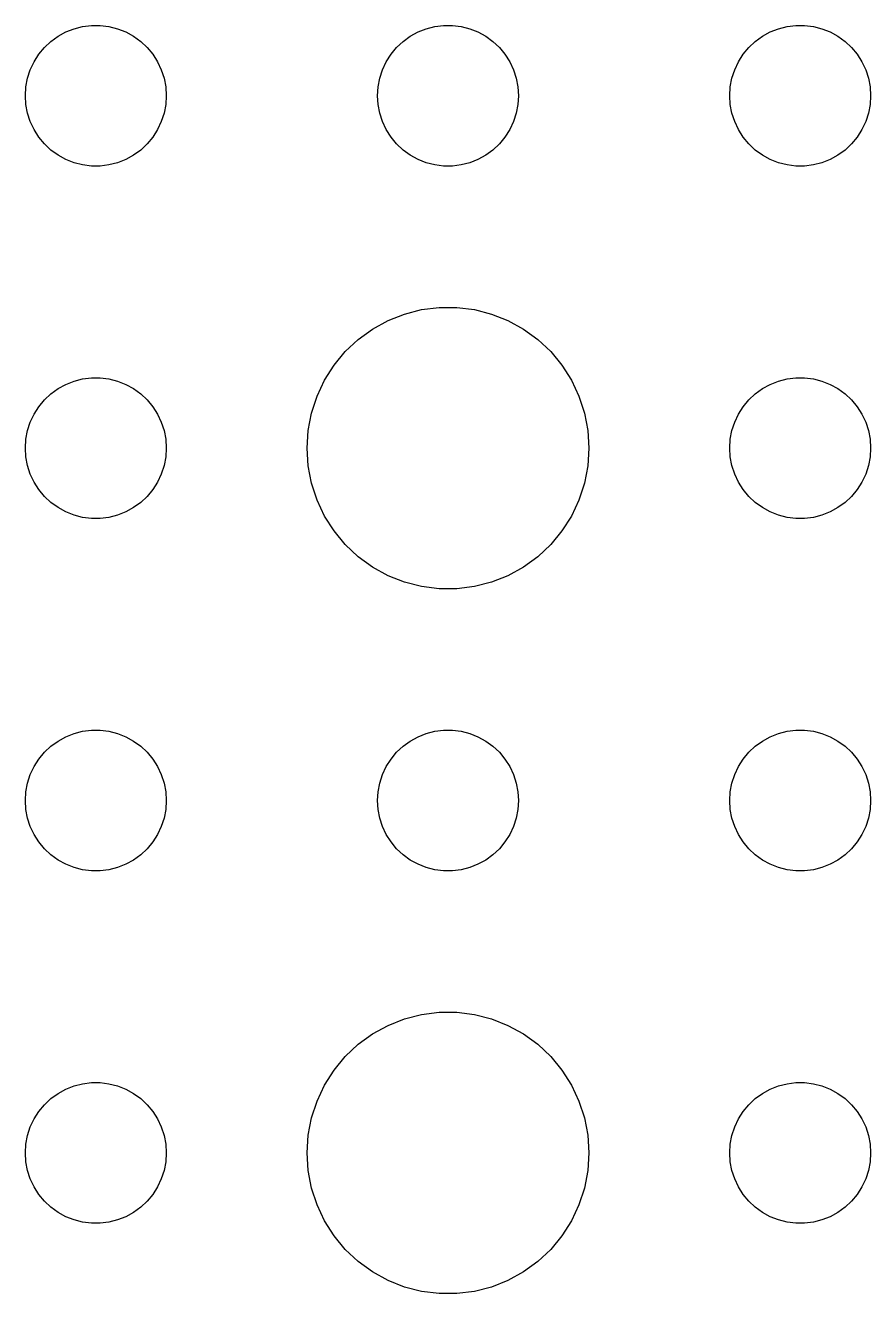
# Model space of a CAD drawing. Header units: metres. Extents: x -104 to 104, y -104 to 104.
# Drawn here: x -76.5 to -58.5, y 49.51 to 76.5 of the extents above; entities that cross this region are included whole.
import ezdxf

# ---------------------------------------------------------------- set-up
doc = ezdxf.new("R2010")
doc.units = ezdxf.units.M

msp = doc.modelspace()

# ---------------------------------------------------------------- linework, layer by layer
for p, q in [((-75.6387, 76.3572), (-75.4635, 76.4266)), ((-75.4635, 76.4266), (-75.2811, 76.4734)), ((-75.2811, 76.4734), (-75.0942, 76.497)), ((-75.0942, 76.497), (-74.9058, 76.497)), ((-74.9058, 76.497), (-74.7189, 76.4734)), ((-74.7189, 76.4734), (-74.5365, 76.4266)), ((-74.5365, 76.4266), (-74.3613, 76.3572)), ((-68.1387, 76.3572), (-67.9635, 76.4266)), ((-67.9635, 76.4266), (-67.7811, 76.4734)), ((-67.7811, 76.4734), (-67.5942, 76.497)), ((-67.5942, 76.497), (-67.4058, 76.497)), ((-67.4058, 76.497), (-67.2189, 76.4734)), ((-67.2189, 76.4734), (-67.0365, 76.4266)), ((-67.0365, 76.4266), (-66.8613, 76.3572)), ((-60.6387, 76.3572), (-60.4635, 76.4266)), ((-60.4635, 76.4266), (-60.2811, 76.4734)), ((-60.2811, 76.4734), (-60.0942, 76.497)), ((-60.0942, 76.497), (-59.9058, 76.497)), ((-59.9058, 76.497), (-59.7189, 76.4734)), ((-59.7189, 76.4734), (-59.5365, 76.4266)), ((-59.5365, 76.4266), (-59.3613, 76.3572)), ((-76.0934, 76.0268), (-75.9561, 76.1558)), ((-75.9561, 76.1558), (-75.8037, 76.2665)), ((-75.8037, 76.2665), (-75.6387, 76.3572)), ((-74.3613, 76.3572), (-74.1963, 76.2665)), ((-74.1963, 76.2665), (-74.0439, 76.1558)), ((-74.0439, 76.1558), (-73.9065, 76.0268)), ((-68.5934, 76.0268), (-68.4561, 76.1558)), ((-68.4561, 76.1558), (-68.3037, 76.2665)), ((-68.3037, 76.2665), (-68.1387, 76.3572)), ((-66.8613, 76.3572), (-66.6963, 76.2665)), ((-66.6963, 76.2665), (-66.5439, 76.1558)), ((-66.5439, 76.1558), (-66.4065, 76.0268)), ((-61.0934, 76.0268), (-60.9561, 76.1558)), ((-60.9561, 76.1558), (-60.8037, 76.2665)), ((-60.8037, 76.2665), (-60.6387, 76.3572)), ((-59.3613, 76.3572), (-59.1963, 76.2665)), ((-59.1963, 76.2665), (-59.0439, 76.1558)), ((-59.0439, 76.1558), (-58.9065, 76.0268)), ((-76.3145, 75.7226), (-76.2135, 75.8817)), ((-76.2135, 75.8817), (-76.0934, 76.0268)), ((-73.9065, 76.0268), (-73.7865, 75.8817)), ((-73.7865, 75.8817), (-73.6855, 75.7226)), ((-68.8145, 75.7226), (-68.7135, 75.8817)), ((-68.7135, 75.8817), (-68.5934, 76.0268)), ((-66.4065, 76.0268), (-66.2865, 75.8817)), ((-66.2865, 75.8817), (-66.1855, 75.7226)), ((-61.3145, 75.7226), (-61.2135, 75.8817)), ((-61.2135, 75.8817), (-61.0934, 76.0268)), ((-58.9065, 76.0268), (-58.7865, 75.8817)), ((-58.7865, 75.8817), (-58.6855, 75.7226)), ((-76.3947, 75.5522), (-76.3145, 75.7226)), ((-73.6855, 75.7226), (-73.6053, 75.5522)), ((-68.8947, 75.5522), (-68.8145, 75.7226)), ((-66.1855, 75.7226), (-66.1053, 75.5522)), ((-61.3947, 75.5522), (-61.3145, 75.7226)), ((-58.6855, 75.7226), (-58.6053, 75.5522)), ((-76.4882, 75.188), (-76.4529, 75.373)), ((-76.4529, 75.373), (-76.3947, 75.5522)), ((-73.6053, 75.5522), (-73.5471, 75.373)), ((-73.5471, 75.373), (-73.5118, 75.188)), ((-68.9882, 75.188), (-68.9529, 75.373)), ((-68.9529, 75.373), (-68.8947, 75.5522)), ((-66.1053, 75.5522), (-66.0471, 75.373)), ((-66.0471, 75.373), (-66.0118, 75.188)), ((-61.4882, 75.188), (-61.4529, 75.373)), ((-61.4529, 75.373), (-61.3947, 75.5522)), ((-58.6053, 75.5522), (-58.5471, 75.373)), ((-58.5471, 75.373), (-58.5118, 75.188)), ((-76.5, 75), (-76.4882, 75.188)), ((-73.5118, 75.188), (-73.5, 75)), ((-69, 75), (-68.9882, 75.188)), ((-66.0118, 75.188), (-66, 75)), ((-61.5, 75), (-61.4882, 75.188)), ((-58.5118, 75.188), (-58.5, 75)), ((-76.4882, 74.812), (-76.5, 75)), ((-76.4529, 74.627), (-76.4882, 74.812)), ((-73.5118, 74.812), (-73.5471, 74.627)), ((-73.5, 75), (-73.5118, 74.812)), ((-68.9882, 74.812), (-69, 75)), ((-68.9529, 74.627), (-68.9882, 74.812)), ((-66.0118, 74.812), (-66.0471, 74.627)), ((-66, 75), (-66.0118, 74.812)), ((-61.4882, 74.812), (-61.5, 75)), ((-61.4529, 74.627), (-61.4882, 74.812)), ((-58.5118, 74.812), (-58.5471, 74.627)), ((-58.5, 75), (-58.5118, 74.812)), ((-76.3947, 74.4478), (-76.4529, 74.627)), ((-73.5471, 74.627), (-73.6053, 74.4478)), ((-68.8947, 74.4478), (-68.9529, 74.627)), ((-66.0471, 74.627), (-66.1053, 74.4478)), ((-61.3947, 74.4478), (-61.4529, 74.627)), ((-58.5471, 74.627), (-58.6053, 74.4478)), ((-76.3145, 74.2774), (-76.3947, 74.4478)), ((-76.2135, 74.1183), (-76.3145, 74.2774)), ((-73.6855, 74.2774), (-73.7865, 74.1183)), ((-73.6053, 74.4478), (-73.6855, 74.2774)), ((-68.8145, 74.2774), (-68.8947, 74.4478)), ((-68.7135, 74.1183), (-68.8145, 74.2774)), ((-66.1855, 74.2774), (-66.2865, 74.1183)), ((-66.1053, 74.4478), (-66.1855, 74.2774)), ((-61.3145, 74.2774), (-61.3947, 74.4478)), ((-61.2135, 74.1183), (-61.3145, 74.2774)), ((-58.6855, 74.2774), (-58.7865, 74.1183)), ((-58.6053, 74.4478), (-58.6855, 74.2774)), ((-76.0934, 73.9732), (-76.2135, 74.1183)), ((-75.9561, 73.8442), (-76.0934, 73.9732)), ((-73.9065, 73.9732), (-74.0439, 73.8442)), ((-73.7865, 74.1183), (-73.9065, 73.9732)), ((-68.5934, 73.9732), (-68.7135, 74.1183)), ((-68.4561, 73.8442), (-68.5934, 73.9732)), ((-66.4065, 73.9732), (-66.5439, 73.8442)), ((-66.2865, 74.1183), (-66.4065, 73.9732)), ((-61.0934, 73.9732), (-61.2135, 74.1183)), ((-60.9561, 73.8442), (-61.0934, 73.9732)), ((-58.9065, 73.9732), (-59.0439, 73.8442)), ((-58.7865, 74.1183), (-58.9065, 73.9732)), ((-75.8037, 73.7335), (-75.9561, 73.8442)), ((-75.6387, 73.6428), (-75.8037, 73.7335)), ((-74.1963, 73.7335), (-74.3613, 73.6428)), ((-74.0439, 73.8442), (-74.1963, 73.7335)), ((-68.3037, 73.7335), (-68.4561, 73.8442)), ((-68.1387, 73.6428), (-68.3037, 73.7335)), ((-66.6963, 73.7335), (-66.8613, 73.6428)), ((-66.5439, 73.8442), (-66.6963, 73.7335)), ((-60.8037, 73.7335), (-60.9561, 73.8442)), ((-60.6387, 73.6428), (-60.8037, 73.7335)), ((-59.1963, 73.7335), (-59.3613, 73.6428)), ((-59.0439, 73.8442), (-59.1963, 73.7335)), ((-75.4635, 73.5734), (-75.6387, 73.6428)), ((-75.2811, 73.5266), (-75.4635, 73.5734)), ((-75.0942, 73.503), (-75.2811, 73.5266)), ((-74.9058, 73.503), (-75.0942, 73.503)), ((-74.7189, 73.5266), (-74.9058, 73.503)), ((-74.5365, 73.5734), (-74.7189, 73.5266)), ((-74.3613, 73.6428), (-74.5365, 73.5734)), ((-67.9635, 73.5734), (-68.1387, 73.6428)), ((-67.7811, 73.5266), (-67.9635, 73.5734)), ((-67.5942, 73.503), (-67.7811, 73.5266)), ((-67.4058, 73.503), (-67.5942, 73.503)), ((-67.2189, 73.5266), (-67.4058, 73.503)), ((-67.0365, 73.5734), (-67.2189, 73.5266)), ((-66.8613, 73.6428), (-67.0365, 73.5734)), ((-60.4635, 73.5734), (-60.6387, 73.6428)), ((-60.2811, 73.5266), (-60.4635, 73.5734)), ((-60.0942, 73.503), (-60.2811, 73.5266)), ((-59.9058, 73.503), (-60.0942, 73.503)), ((-59.7189, 73.5266), (-59.9058, 73.503)), ((-59.5365, 73.5734), (-59.7189, 73.5266)), ((-59.3613, 73.6428), (-59.5365, 73.5734)), ((-68.427, 70.3532), (-68.0621, 70.4469)), ((-68.0621, 70.4469), (-67.6884, 70.4941)), ((-67.6884, 70.4941), (-67.3116, 70.4941)), ((-67.3116, 70.4941), (-66.9379, 70.4469)), ((-66.9379, 70.4469), (-66.573, 70.3532)), ((-69.1075, 70.033), (-68.7773, 70.2145)), ((-68.7773, 70.2145), (-68.427, 70.3532)), ((-66.573, 70.3532), (-66.2227, 70.2145)), ((-66.2227, 70.2145), (-65.8925, 70.033)), ((-69.4123, 69.8115), (-69.1075, 70.033)), ((-65.8925, 70.033), (-65.5877, 69.8115)), ((-69.6869, 69.5536), (-69.4123, 69.8115)), ((-65.5877, 69.8115), (-65.3131, 69.5536)), ((-69.927, 69.2634), (-69.6869, 69.5536)), ((-65.3131, 69.5536), (-65.073, 69.2634)), ((-70.1289, 68.9453), (-69.927, 69.2634)), ((-65.073, 69.2634), (-64.8711, 68.9453)), ((-75.8037, 68.7665), (-75.6387, 68.8572)), ((-75.6387, 68.8572), (-75.4635, 68.9266)), ((-75.4635, 68.9266), (-75.2811, 68.9734)), ((-75.2811, 68.9734), (-75.0942, 68.997)), ((-75.0942, 68.997), (-74.9058, 68.997)), ((-74.9058, 68.997), (-74.7189, 68.9734)), ((-74.7189, 68.9734), (-74.5365, 68.9266)), ((-74.5365, 68.9266), (-74.3613, 68.8572)), ((-74.3613, 68.8572), (-74.1963, 68.7665)), ((-70.2893, 68.6044), (-70.1289, 68.9453)), ((-64.8711, 68.9453), (-64.7107, 68.6044)), ((-60.8037, 68.7665), (-60.6387, 68.8572)), ((-60.6387, 68.8572), (-60.4635, 68.9266)), ((-60.4635, 68.9266), (-60.2811, 68.9734)), ((-60.2811, 68.9734), (-60.0942, 68.997)), ((-60.0942, 68.997), (-59.9058, 68.997)), ((-59.9058, 68.997), (-59.7189, 68.9734)), ((-59.7189, 68.9734), (-59.5365, 68.9266)), ((-59.5365, 68.9266), (-59.3613, 68.8572)), ((-59.3613, 68.8572), (-59.1963, 68.7665)), ((-76.0934, 68.5268), (-75.9561, 68.6558)), ((-75.9561, 68.6558), (-75.8037, 68.7665)), ((-74.1963, 68.7665), (-74.0439, 68.6558)), ((-74.0439, 68.6558), (-73.9065, 68.5268)), ((-70.4057, 68.2461), (-70.2893, 68.6044)), ((-64.7107, 68.6044), (-64.5943, 68.2461)), ((-61.0934, 68.5268), (-60.9561, 68.6558)), ((-60.9561, 68.6558), (-60.8037, 68.7665)), ((-59.1963, 68.7665), (-59.0439, 68.6558)), ((-59.0439, 68.6558), (-58.9065, 68.5268)), ((-76.3145, 68.2226), (-76.2135, 68.3817)), ((-76.2135, 68.3817), (-76.0934, 68.5268)), ((-73.9065, 68.5268), (-73.7865, 68.3817)), ((-73.7865, 68.3817), (-73.6855, 68.2226)), ((-61.3145, 68.2226), (-61.2135, 68.3817)), ((-61.2135, 68.3817), (-61.0934, 68.5268)), ((-58.9065, 68.5268), (-58.7865, 68.3817)), ((-58.7865, 68.3817), (-58.6855, 68.2226)), ((-76.4529, 67.873), (-76.3947, 68.0522)), ((-76.3947, 68.0522), (-76.3145, 68.2226)), ((-73.6855, 68.2226), (-73.6053, 68.0522)), ((-73.6053, 68.0522), (-73.5471, 67.873)), ((-70.4763, 67.876), (-70.4057, 68.2461)), ((-64.5943, 68.2461), (-64.5237, 67.876)), ((-61.4529, 67.873), (-61.3947, 68.0522)), ((-61.3947, 68.0522), (-61.3145, 68.2226)), ((-58.6855, 68.2226), (-58.6053, 68.0522)), ((-58.6053, 68.0522), (-58.5471, 67.873)), ((-76.4882, 67.688), (-76.4529, 67.873)), ((-73.5471, 67.873), (-73.5118, 67.688)), ((-70.5, 67.5), (-70.4763, 67.876)), ((-64.5237, 67.876), (-64.5, 67.5)), ((-61.4882, 67.688), (-61.4529, 67.873)), ((-58.5471, 67.873), (-58.5118, 67.688)), ((-76.5, 67.5), (-76.4882, 67.688)), ((-76.4882, 67.312), (-76.5, 67.5)), ((-73.5118, 67.688), (-73.5, 67.5)), ((-73.5, 67.5), (-73.5118, 67.312)), ((-70.4763, 67.124), (-70.5, 67.5)), ((-64.5, 67.5), (-64.5237, 67.124)), ((-61.5, 67.5), (-61.4882, 67.688)), ((-61.4882, 67.312), (-61.5, 67.5)), ((-58.5118, 67.688), (-58.5, 67.5)), ((-58.5, 67.5), (-58.5118, 67.312)), ((-76.4529, 67.127), (-76.4882, 67.312)), ((-73.5118, 67.312), (-73.5471, 67.127)), ((-61.4529, 67.127), (-61.4882, 67.312)), ((-58.5118, 67.312), (-58.5471, 67.127)), ((-76.3947, 66.9478), (-76.4529, 67.127)), ((-76.3145, 66.7774), (-76.3947, 66.9478)), ((-73.6053, 66.9478), (-73.6855, 66.7774)), ((-73.5471, 67.127), (-73.6053, 66.9478)), ((-70.4057, 66.7539), (-70.4763, 67.124)), ((-64.5237, 67.124), (-64.5943, 66.7539)), ((-61.3947, 66.9478), (-61.4529, 67.127)), ((-61.3145, 66.7774), (-61.3947, 66.9478)), ((-58.6053, 66.9478), (-58.6855, 66.7774)), ((-58.5471, 67.127), (-58.6053, 66.9478)), ((-76.2135, 66.6183), (-76.3145, 66.7774)), ((-73.6855, 66.7774), (-73.7865, 66.6183)), ((-70.2893, 66.3956), (-70.4057, 66.7539)), ((-64.5943, 66.7539), (-64.7107, 66.3956)), ((-61.2135, 66.6183), (-61.3145, 66.7774)), ((-58.6855, 66.7774), (-58.7865, 66.6183)), ((-76.0934, 66.4732), (-76.2135, 66.6183)), ((-75.9561, 66.3442), (-76.0934, 66.4732)), ((-73.9065, 66.4732), (-74.0439, 66.3442)), ((-73.7865, 66.6183), (-73.9065, 66.4732)), ((-61.0934, 66.4732), (-61.2135, 66.6183)), ((-60.9561, 66.3442), (-61.0934, 66.4732)), ((-58.9065, 66.4732), (-59.0439, 66.3442)), ((-58.7865, 66.6183), (-58.9065, 66.4732)), ((-75.8037, 66.2335), (-75.9561, 66.3442)), ((-75.6387, 66.1428), (-75.8037, 66.2335)), ((-75.4635, 66.0734), (-75.6387, 66.1428)), ((-74.3613, 66.1428), (-74.5365, 66.0734)), ((-74.1963, 66.2335), (-74.3613, 66.1428)), ((-74.0439, 66.3442), (-74.1963, 66.2335)), ((-70.1289, 66.0547), (-70.2893, 66.3956)), ((-64.7107, 66.3956), (-64.8711, 66.0547)), ((-60.8037, 66.2335), (-60.9561, 66.3442)), ((-60.6387, 66.1428), (-60.8037, 66.2335)), ((-60.4635, 66.0734), (-60.6387, 66.1428)), ((-59.3613, 66.1428), (-59.5365, 66.0734)), ((-59.1963, 66.2335), (-59.3613, 66.1428)), ((-59.0439, 66.3442), (-59.1963, 66.2335)), ((-75.2811, 66.0266), (-75.4635, 66.0734)), ((-75.0942, 66.003), (-75.2811, 66.0266)), ((-74.9058, 66.003), (-75.0942, 66.003)), ((-74.7189, 66.0266), (-74.9058, 66.003)), ((-74.5365, 66.0734), (-74.7189, 66.0266)), ((-69.927, 65.7366), (-70.1289, 66.0547)), ((-64.8711, 66.0547), (-65.073, 65.7366)), ((-60.2811, 66.0266), (-60.4635, 66.0734)), ((-60.0942, 66.003), (-60.2811, 66.0266)), ((-59.9058, 66.003), (-60.0942, 66.003)), ((-59.7189, 66.0266), (-59.9058, 66.003)), ((-59.5365, 66.0734), (-59.7189, 66.0266)), ((-69.6869, 65.4464), (-69.927, 65.7366)), ((-65.073, 65.7366), (-65.3131, 65.4464)), ((-69.4123, 65.1885), (-69.6869, 65.4464)), ((-65.3131, 65.4464), (-65.5877, 65.1885)), ((-69.1075, 64.967), (-69.4123, 65.1885)), ((-65.5877, 65.1885), (-65.8925, 64.967)), ((-68.7773, 64.7855), (-69.1075, 64.967)), ((-68.427, 64.6468), (-68.7773, 64.7855)), ((-66.2227, 64.7855), (-66.573, 64.6468)), ((-65.8925, 64.967), (-66.2227, 64.7855)), ((-68.0621, 64.5531), (-68.427, 64.6468)), ((-67.6884, 64.5059), (-68.0621, 64.5531)), ((-66.9379, 64.5531), (-67.3116, 64.5059)), ((-66.573, 64.6468), (-66.9379, 64.5531)), ((-67.3116, 64.5059), (-67.6884, 64.5059)), ((-75.8037, 61.2665), (-75.6387, 61.3572)), ((-75.6387, 61.3572), (-75.4635, 61.4266)), ((-75.4635, 61.4266), (-75.2811, 61.4734)), ((-75.2811, 61.4734), (-75.0942, 61.497)), ((-75.0942, 61.497), (-74.9058, 61.497)), ((-74.9058, 61.497), (-74.7189, 61.4734)), ((-74.7189, 61.4734), (-74.5365, 61.4266)), ((-74.5365, 61.4266), (-74.3613, 61.3572)), ((-74.3613, 61.3572), (-74.1963, 61.2665)), ((-68.3037, 61.2665), (-68.1387, 61.3572)), ((-68.1387, 61.3572), (-67.9635, 61.4266)), ((-67.9635, 61.4266), (-67.7811, 61.4734)), ((-67.7811, 61.4734), (-67.5942, 61.497)), ((-67.5942, 61.497), (-67.4058, 61.497)), ((-67.4058, 61.497), (-67.2189, 61.4734)), ((-67.2189, 61.4734), (-67.0365, 61.4266)), ((-67.0365, 61.4266), (-66.8613, 61.3572)), ((-66.8613, 61.3572), (-66.6963, 61.2665)), ((-60.8037, 61.2665), (-60.6387, 61.3572)), ((-60.6387, 61.3572), (-60.4635, 61.4266)), ((-60.4635, 61.4266), (-60.2811, 61.4734)), ((-60.2811, 61.4734), (-60.0942, 61.497)), ((-60.0942, 61.497), (-59.9058, 61.497)), ((-59.9058, 61.497), (-59.7189, 61.4734)), ((-59.7189, 61.4734), (-59.5365, 61.4266)), ((-59.5365, 61.4266), (-59.3613, 61.3572)), ((-59.3613, 61.3572), (-59.1963, 61.2665)), ((-76.2135, 60.8817), (-76.0934, 61.0268)), ((-76.0934, 61.0268), (-75.9561, 61.1558)), ((-75.9561, 61.1558), (-75.8037, 61.2665)), ((-74.1963, 61.2665), (-74.0439, 61.1558)), ((-74.0439, 61.1558), (-73.9065, 61.0268)), ((-73.9065, 61.0268), (-73.7865, 60.8817)), ((-68.7135, 60.8817), (-68.5934, 61.0268)), ((-68.5934, 61.0268), (-68.4561, 61.1558)), ((-68.4561, 61.1558), (-68.3037, 61.2665)), ((-66.6963, 61.2665), (-66.5439, 61.1558)), ((-66.5439, 61.1558), (-66.4065, 61.0268)), ((-66.4065, 61.0268), (-66.2865, 60.8817)), ((-61.2135, 60.8817), (-61.0934, 61.0268)), ((-61.0934, 61.0268), (-60.9561, 61.1558)), ((-60.9561, 61.1558), (-60.8037, 61.2665)), ((-59.1963, 61.2665), (-59.0439, 61.1558)), ((-59.0439, 61.1558), (-58.9065, 61.0268)), ((-58.9065, 61.0268), (-58.7865, 60.8817)), ((-76.3145, 60.7226), (-76.2135, 60.8817)), ((-73.7865, 60.8817), (-73.6855, 60.7226)), ((-68.8145, 60.7226), (-68.7135, 60.8817)), ((-66.2865, 60.8817), (-66.1855, 60.7226)), ((-61.3145, 60.7226), (-61.2135, 60.8817)), ((-58.7865, 60.8817), (-58.6855, 60.7226)), ((-76.4529, 60.373), (-76.3947, 60.5522)), ((-76.3947, 60.5522), (-76.3145, 60.7226)), ((-73.6855, 60.7226), (-73.6053, 60.5522)), ((-73.6053, 60.5522), (-73.5471, 60.373)), ((-68.9529, 60.373), (-68.8947, 60.5522)), ((-68.8947, 60.5522), (-68.8145, 60.7226)), ((-66.1855, 60.7226), (-66.1053, 60.5522)), ((-66.1053, 60.5522), (-66.0471, 60.373)), ((-61.4529, 60.373), (-61.3947, 60.5522)), ((-61.3947, 60.5522), (-61.3145, 60.7226)), ((-58.6855, 60.7226), (-58.6053, 60.5522)), ((-58.6053, 60.5522), (-58.5471, 60.373)), ((-76.4882, 60.188), (-76.4529, 60.373)), ((-73.5471, 60.373), (-73.5118, 60.188)), ((-68.9882, 60.188), (-68.9529, 60.373)), ((-66.0471, 60.373), (-66.0118, 60.188)), ((-61.4882, 60.188), (-61.4529, 60.373)), ((-58.5471, 60.373), (-58.5118, 60.188)), ((-76.5, 60), (-76.4882, 60.188)), ((-76.4882, 59.812), (-76.5, 60)), ((-73.5118, 60.188), (-73.5, 60)), ((-73.5, 60), (-73.5118, 59.812)), ((-69, 60), (-68.9882, 60.188)), ((-68.9882, 59.812), (-69, 60)), ((-66.0118, 60.188), (-66, 60)), ((-66, 60), (-66.0118, 59.812)), ((-61.5, 60), (-61.4882, 60.188)), ((-61.4882, 59.812), (-61.5, 60)), ((-58.5118, 60.188), (-58.5, 60)), ((-58.5, 60), (-58.5118, 59.812)), ((-76.4529, 59.627), (-76.4882, 59.812)), ((-73.5118, 59.812), (-73.5471, 59.627)), ((-68.9529, 59.627), (-68.9882, 59.812)), ((-66.0118, 59.812), (-66.0471, 59.627)), ((-61.4529, 59.627), (-61.4882, 59.812)), ((-58.5118, 59.812), (-58.5471, 59.627)), ((-76.3947, 59.4478), (-76.4529, 59.627)), ((-76.3145, 59.2774), (-76.3947, 59.4478)), ((-73.6053, 59.4478), (-73.6855, 59.2774)), ((-73.5471, 59.627), (-73.6053, 59.4478)), ((-68.8947, 59.4478), (-68.9529, 59.627)), ((-68.8145, 59.2774), (-68.8947, 59.4478)), ((-66.1053, 59.4478), (-66.1855, 59.2774)), ((-66.0471, 59.627), (-66.1053, 59.4478)), ((-61.3947, 59.4478), (-61.4529, 59.627)), ((-61.3145, 59.2774), (-61.3947, 59.4478)), ((-58.6053, 59.4478), (-58.6855, 59.2774)), ((-58.5471, 59.627), (-58.6053, 59.4478)), ((-76.2135, 59.1183), (-76.3145, 59.2774)), ((-76.0934, 58.9732), (-76.2135, 59.1183)), ((-73.7865, 59.1183), (-73.9065, 58.9732)), ((-73.6855, 59.2774), (-73.7865, 59.1183)), ((-68.7135, 59.1183), (-68.8145, 59.2774)), ((-68.5934, 58.9732), (-68.7135, 59.1183)), ((-66.2865, 59.1183), (-66.4065, 58.9732)), ((-66.1855, 59.2774), (-66.2865, 59.1183)), ((-61.2135, 59.1183), (-61.3145, 59.2774)), ((-61.0934, 58.9732), (-61.2135, 59.1183)), ((-58.7865, 59.1183), (-58.9065, 58.9732)), ((-58.6855, 59.2774), (-58.7865, 59.1183)), ((-75.9561, 58.8442), (-76.0934, 58.9732)), ((-75.8037, 58.7335), (-75.9561, 58.8442)), ((-74.0439, 58.8442), (-74.1963, 58.7335)), ((-73.9065, 58.9732), (-74.0439, 58.8442)), ((-68.4561, 58.8442), (-68.5934, 58.9732)), ((-68.3037, 58.7335), (-68.4561, 58.8442)), ((-66.5439, 58.8442), (-66.6963, 58.7335)), ((-66.4065, 58.9732), (-66.5439, 58.8442)), ((-60.9561, 58.8442), (-61.0934, 58.9732)), ((-60.8037, 58.7335), (-60.9561, 58.8442)), ((-59.0439, 58.8442), (-59.1963, 58.7335)), ((-58.9065, 58.9732), (-59.0439, 58.8442)), ((-75.6387, 58.6428), (-75.8037, 58.7335)), ((-75.4635, 58.5734), (-75.6387, 58.6428)), ((-75.2811, 58.5266), (-75.4635, 58.5734)), ((-74.5365, 58.5734), (-74.7189, 58.5266)), ((-74.3613, 58.6428), (-74.5365, 58.5734)), ((-74.1963, 58.7335), (-74.3613, 58.6428)), ((-68.1387, 58.6428), (-68.3037, 58.7335)), ((-67.9635, 58.5734), (-68.1387, 58.6428)), ((-67.7811, 58.5266), (-67.9635, 58.5734)), ((-67.0365, 58.5734), (-67.2189, 58.5266)), ((-66.8613, 58.6428), (-67.0365, 58.5734)), ((-66.6963, 58.7335), (-66.8613, 58.6428)), ((-60.6387, 58.6428), (-60.8037, 58.7335)), ((-60.4635, 58.5734), (-60.6387, 58.6428)), ((-60.2811, 58.5266), (-60.4635, 58.5734)), ((-59.5365, 58.5734), (-59.7189, 58.5266)), ((-59.3613, 58.6428), (-59.5365, 58.5734)), ((-59.1963, 58.7335), (-59.3613, 58.6428)), ((-75.0942, 58.503), (-75.2811, 58.5266)), ((-74.9058, 58.503), (-75.0942, 58.503)), ((-74.7189, 58.5266), (-74.9058, 58.503)), ((-67.5942, 58.503), (-67.7811, 58.5266)), ((-67.4058, 58.503), (-67.5942, 58.503)), ((-67.2189, 58.5266), (-67.4058, 58.503)), ((-60.0942, 58.503), (-60.2811, 58.5266)), ((-59.9058, 58.503), (-60.0942, 58.503)), ((-59.7189, 58.5266), (-59.9058, 58.503)), ((-68.7773, 55.2145), (-68.427, 55.3532)), ((-68.427, 55.3532), (-68.0621, 55.4469)), ((-68.0621, 55.4469), (-67.6884, 55.4941)), ((-67.6884, 55.4941), (-67.3116, 55.4941)), ((-67.3116, 55.4941), (-66.9379, 55.4469)), ((-66.9379, 55.4469), (-66.573, 55.3532)), ((-66.573, 55.3532), (-66.2227, 55.2145)), ((-69.1075, 55.033), (-68.7773, 55.2145)), ((-66.2227, 55.2145), (-65.8925, 55.033)), ((-69.6869, 54.5536), (-69.4123, 54.8115)), ((-69.4123, 54.8115), (-69.1075, 55.033)), ((-65.8925, 55.033), (-65.5877, 54.8115)), ((-65.5877, 54.8115), (-65.3131, 54.5536)), ((-69.927, 54.2634), (-69.6869, 54.5536)), ((-65.3131, 54.5536), (-65.073, 54.2634)), ((-70.1289, 53.9453), (-69.927, 54.2634)), ((-65.073, 54.2634), (-64.8711, 53.9453)), ((-75.2811, 53.9734), (-75.0942, 53.997)), ((-75.0942, 53.997), (-74.9058, 53.997)), ((-74.9058, 53.997), (-74.7189, 53.9734)), ((-60.2811, 53.9734), (-60.0942, 53.997)), ((-60.0942, 53.997), (-59.9058, 53.997)), ((-59.9058, 53.997), (-59.7189, 53.9734)), ((-75.9561, 53.6558), (-75.8037, 53.7665)), ((-75.8037, 53.7665), (-75.6387, 53.8572)), ((-75.6387, 53.8572), (-75.4635, 53.9266)), ((-75.4635, 53.9266), (-75.2811, 53.9734)), ((-74.7189, 53.9734), (-74.5365, 53.9266)), ((-74.5365, 53.9266), (-74.3613, 53.8572)), ((-74.3613, 53.8572), (-74.1963, 53.7665)), ((-74.1963, 53.7665), (-74.0439, 53.6558)), ((-70.2893, 53.6044), (-70.1289, 53.9453)), ((-64.8711, 53.9453), (-64.7107, 53.6044)), ((-60.9561, 53.6558), (-60.8037, 53.7665)), ((-60.8037, 53.7665), (-60.6387, 53.8572)), ((-60.6387, 53.8572), (-60.4635, 53.9266)), ((-60.4635, 53.9266), (-60.2811, 53.9734)), ((-59.7189, 53.9734), (-59.5365, 53.9266)), ((-59.5365, 53.9266), (-59.3613, 53.8572)), ((-59.3613, 53.8572), (-59.1963, 53.7665)), ((-59.1963, 53.7665), (-59.0439, 53.6558)), ((-76.2135, 53.3817), (-76.0934, 53.5268)), ((-76.0934, 53.5268), (-75.9561, 53.6558)), ((-74.0439, 53.6558), (-73.9065, 53.5268)), ((-73.9065, 53.5268), (-73.7865, 53.3817)), ((-70.4057, 53.2461), (-70.2893, 53.6044)), ((-64.7107, 53.6044), (-64.5943, 53.2461)), ((-61.2135, 53.3817), (-61.0934, 53.5268)), ((-61.0934, 53.5268), (-60.9561, 53.6558)), ((-59.0439, 53.6558), (-58.9065, 53.5268)), ((-58.9065, 53.5268), (-58.7865, 53.3817)), ((-76.3947, 53.0522), (-76.3145, 53.2226)), ((-76.3145, 53.2226), (-76.2135, 53.3817)), ((-73.7865, 53.3817), (-73.6855, 53.2226)), ((-73.6855, 53.2226), (-73.6053, 53.0522)), ((-70.4763, 52.876), (-70.4057, 53.2461)), ((-64.5943, 53.2461), (-64.5237, 52.876)), ((-61.3947, 53.0522), (-61.3145, 53.2226)), ((-61.3145, 53.2226), (-61.2135, 53.3817)), ((-58.7865, 53.3817), (-58.6855, 53.2226)), ((-58.6855, 53.2226), (-58.6053, 53.0522)), ((-76.4529, 52.873), (-76.3947, 53.0522)), ((-73.6053, 53.0522), (-73.5471, 52.873)), ((-61.4529, 52.873), (-61.3947, 53.0522)), ((-58.6053, 53.0522), (-58.5471, 52.873)), ((-76.5, 52.5), (-76.4882, 52.688)), ((-76.4882, 52.688), (-76.4529, 52.873)), ((-73.5471, 52.873), (-73.5118, 52.688)), ((-73.5118, 52.688), (-73.5, 52.5)), ((-70.5, 52.5), (-70.4763, 52.876)), ((-64.5237, 52.876), (-64.5, 52.5)), ((-61.5, 52.5), (-61.4882, 52.688)), ((-61.4882, 52.688), (-61.4529, 52.873)), ((-58.5471, 52.873), (-58.5118, 52.688)), ((-58.5118, 52.688), (-58.5, 52.5)), ((-76.4882, 52.312), (-76.5, 52.5)), ((-73.5, 52.5), (-73.5118, 52.312)), ((-70.4763, 52.124), (-70.5, 52.5)), ((-64.5, 52.5), (-64.5237, 52.124)), ((-61.4882, 52.312), (-61.5, 52.5)), ((-58.5, 52.5), (-58.5118, 52.312)), ((-76.4529, 52.127), (-76.4882, 52.312)), ((-76.3947, 51.9478), (-76.4529, 52.127)), ((-73.5471, 52.127), (-73.6053, 51.9478)), ((-73.5118, 52.312), (-73.5471, 52.127)), ((-70.4057, 51.7539), (-70.4763, 52.124)), ((-64.5237, 52.124), (-64.5943, 51.7539)), ((-61.4529, 52.127), (-61.4882, 52.312)), ((-61.3947, 51.9478), (-61.4529, 52.127)), ((-58.5471, 52.127), (-58.6053, 51.9478)), ((-58.5118, 52.312), (-58.5471, 52.127)), ((-76.3145, 51.7774), (-76.3947, 51.9478)), ((-73.6053, 51.9478), (-73.6855, 51.7774)), ((-61.3145, 51.7774), (-61.3947, 51.9478)), ((-58.6053, 51.9478), (-58.6855, 51.7774)), ((-76.2135, 51.6183), (-76.3145, 51.7774)), ((-76.0934, 51.4732), (-76.2135, 51.6183)), ((-73.7865, 51.6183), (-73.9065, 51.4732)), ((-73.6855, 51.7774), (-73.7865, 51.6183)), ((-70.2893, 51.3956), (-70.4057, 51.7539)), ((-64.5943, 51.7539), (-64.7107, 51.3956)), ((-61.2135, 51.6183), (-61.3145, 51.7774)), ((-61.0934, 51.4732), (-61.2135, 51.6183)), ((-58.7865, 51.6183), (-58.9065, 51.4732)), ((-58.6855, 51.7774), (-58.7865, 51.6183)), ((-75.9561, 51.3442), (-76.0934, 51.4732)), ((-75.8037, 51.2335), (-75.9561, 51.3442)), ((-74.0439, 51.3442), (-74.1963, 51.2335)), ((-73.9065, 51.4732), (-74.0439, 51.3442)), ((-70.1289, 51.0547), (-70.2893, 51.3956)), ((-64.7107, 51.3956), (-64.8711, 51.0547)), ((-60.9561, 51.3442), (-61.0934, 51.4732)), ((-60.8037, 51.2335), (-60.9561, 51.3442)), ((-59.0439, 51.3442), (-59.1963, 51.2335)), ((-58.9065, 51.4732), (-59.0439, 51.3442)), ((-75.6387, 51.1428), (-75.8037, 51.2335)), ((-75.4635, 51.0734), (-75.6387, 51.1428)), ((-75.2811, 51.0266), (-75.4635, 51.0734)), ((-75.0942, 51.003), (-75.2811, 51.0266)), ((-74.7189, 51.0266), (-74.9058, 51.003)), ((-74.5365, 51.0734), (-74.7189, 51.0266)), ((-74.3613, 51.1428), (-74.5365, 51.0734)), ((-74.1963, 51.2335), (-74.3613, 51.1428)), ((-69.927, 50.7366), (-70.1289, 51.0547)), ((-64.8711, 51.0547), (-65.073, 50.7366)), ((-60.6387, 51.1428), (-60.8037, 51.2335)), ((-60.4635, 51.0734), (-60.6387, 51.1428)), ((-60.2811, 51.0266), (-60.4635, 51.0734)), ((-60.0942, 51.003), (-60.2811, 51.0266)), ((-59.7189, 51.0266), (-59.9058, 51.003)), ((-59.5365, 51.0734), (-59.7189, 51.0266)), ((-59.3613, 51.1428), (-59.5365, 51.0734)), ((-59.1963, 51.2335), (-59.3613, 51.1428)), ((-74.9058, 51.003), (-75.0942, 51.003)), ((-59.9058, 51.003), (-60.0942, 51.003)), ((-69.6869, 50.4464), (-69.927, 50.7366)), ((-65.073, 50.7366), (-65.3131, 50.4464)), ((-69.4123, 50.1885), (-69.6869, 50.4464)), ((-65.3131, 50.4464), (-65.5877, 50.1885)), ((-69.1075, 49.967), (-69.4123, 50.1885)), ((-68.7773, 49.7855), (-69.1075, 49.967)), ((-65.8925, 49.967), (-66.2227, 49.7855)), ((-65.5877, 50.1885), (-65.8925, 49.967)), ((-68.427, 49.6468), (-68.7773, 49.7855)), ((-66.2227, 49.7855), (-66.573, 49.6468)), ((-68.0621, 49.5531), (-68.427, 49.6468)), ((-67.6884, 49.5059), (-68.0621, 49.5531)), ((-67.3116, 49.5059), (-67.6884, 49.5059)), ((-66.9379, 49.5531), (-67.3116, 49.5059)), ((-66.573, 49.6468), (-66.9379, 49.5531))]:
    msp.add_line(p, q)

doc.saveas('drawing.dxf')
